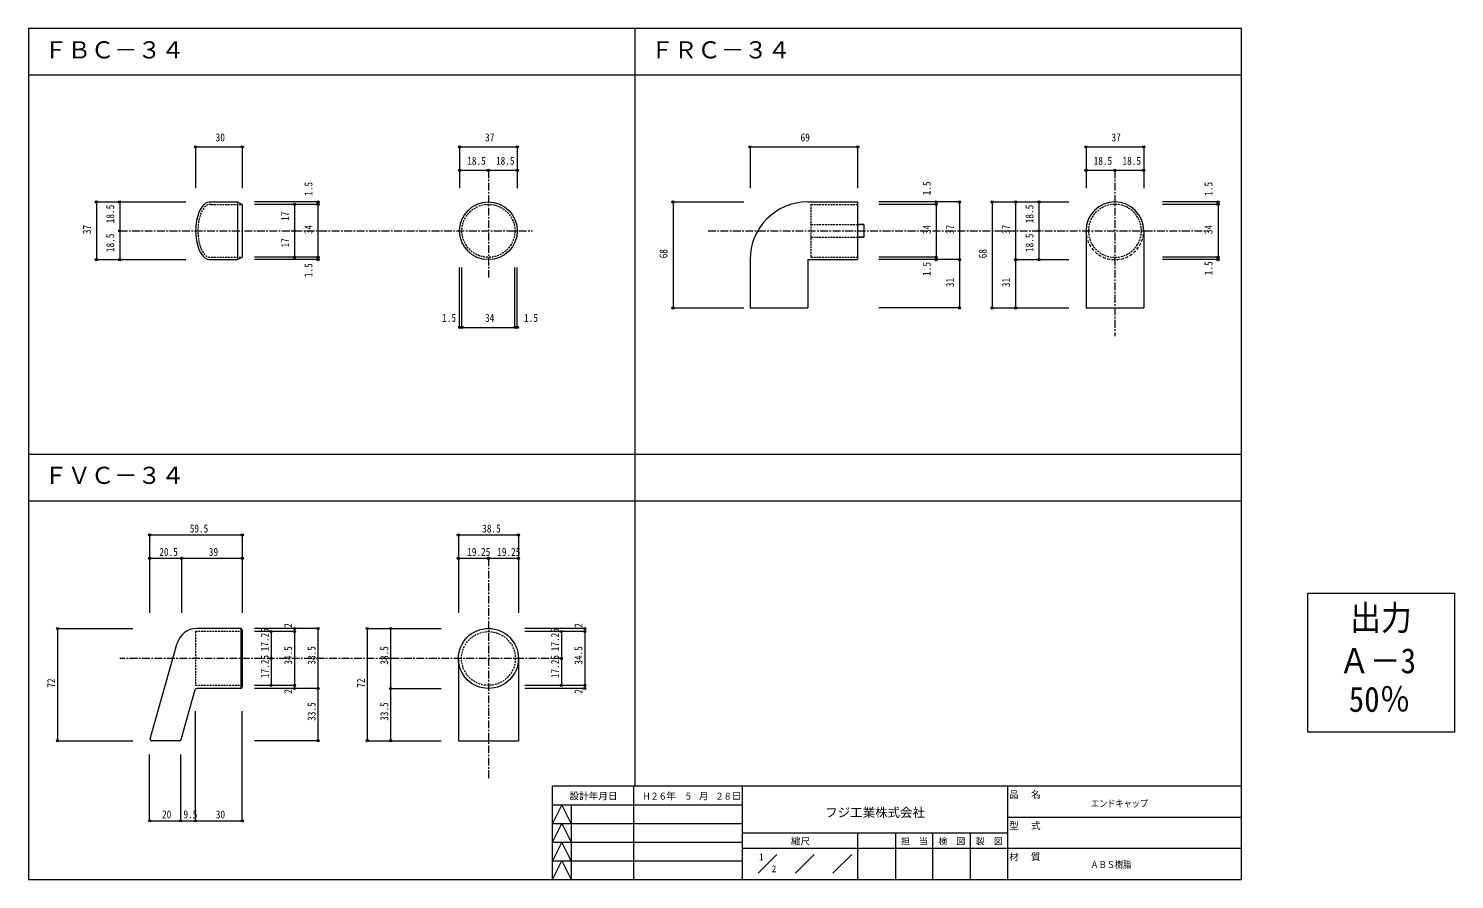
# Model space of a CAD drawing. Units: millimetres at full size, sheet at 1:1. Extents: x -352 to 563, y -271 to 275.
import ezdxf
from ezdxf.enums import TextEntityAlignment as Align

# ---------------------------------------------------------------- set-up
doc = ezdxf.new("R2010")
doc.units = ezdxf.units.MM
doc.header["$PDMODE"] = 32
doc.header["$PDSIZE"] = 1.4
for name, pattern in [('CHAIN1', [8, 5, -1, 1, -1]), ('DASHED1', [1.8, 1.2, -0.6]), ('DASHED2', [3, 2, -1])]:
    doc.linetypes.add(name, pattern=pattern)
for name, color, linetype, lineweight in [('0-0', 7, 'Continuous', 18), ('1-0', 4, 'Continuous', 18), ('1-1', 7, 'Continuous', 9), ('1-A', 3, 'Continuous', 9)]:
    doc.layers.add(name, color=color, linetype=linetype, lineweight=lineweight)
doc.styles.add('ＭＳ ゴシック', font='')
doc.styles.get('ＭＳ ゴシック').set_extended_font_data('MS Gothic')

msp = doc.modelspace()

# ---------------------------------------------------------------- linework, layer by layer
at = {"layer": '0-0'}
for p, q in [((36.408, -210.679), (36.408, -270.679)), ((106.408, -270.679), (106.408, -210.679)), ((276.408, -210.679), (276.408, -270.679)), ((-15.592, -222.679), (106.408, -222.679)), ((-3.592, -222.679), (-3.592, -270.679)), ((-15.592, -234.679), (106.408, -234.679)), ((276.408, -230.679), (426.408, -230.679)), ((-15.592, -246.679), (106.408, -246.679)), ((106.408, -240.679), (276.408, -240.679)), ((180.408, -270.679), (180.408, -240.679)), ((204.408, -240.679), (204.408, -270.679)), ((228.408, -270.679), (228.408, -240.679)), ((252.408, -240.679), (252.408, -270.679)), ((106.408, -250.679), (276.408, -250.679)), ((116.408, -266.679), (128.408, -254.679)), ((140.408, -266.679), (152.408, -254.679)), ((164.408, -266.679), (176.408, -254.679)), ((276.408, -250.679), (426.408, -250.679)), ((-15.592, -258.679), (106.408, -258.679))]:
    msp.add_line(p, q, dxfattribs=at)
msp.add_lwpolyline([(-351.592, -270.679), (426.408, -270.679), (426.408, 275.321), (-351.592, 275.321)], close=True, dxfattribs=at)
at = {"layer": '0-0', "lineweight": 9}
msp.add_lwpolyline([(468.879, -87.042), (563.045, -87.042), (563.045, -176.163), (468.879, -176.163)], close=True, dxfattribs=at)
at = {"layer": '0-0'}
for points in [[(-15.592, -270.679), (-15.592, -210.679), (426.408, -210.679)], [(-3.592, -234.679), (-9.592, -222.679), (-15.592, -234.679)], [(-15.592, -246.679), (-9.592, -234.679), (-3.592, -246.679)], [(-3.592, -258.679), (-9.592, -246.679), (-15.592, -258.679)], [(-15.592, -270.679), (-9.592, -258.679), (-3.592, -270.679)]]:
    msp.add_lwpolyline(points, dxfattribs=at)
at = {"layer": '1-0', "color": 1, "linetype": 'CHAIN1', "lineweight": 9}
for p, q in [((-56.605, 184.363), (-56.605, 115.51)), ((345.213, 184.363), (345.213, 77.846)), ((-293.081, 145.51), (-28.278, 145.51)), ((84.259, 145.51), (405.381, 145.51)), ((-56.605, -64.616), (-56.605, -206.505)), ((-9.783, -128.864), (-293.081, -128.864))]:
    msp.add_line(p, q, dxfattribs=at)
at = {"layer": '1-0', "linetype": 'DASHED1'}
for p, q in [((-234.452, 162.51), (-214.452, 162.51)), ((150.222, 162.51), (180.222, 162.51)), ((150.222, 149.51), (184.222, 149.51)), ((150.222, 141.51), (184.222, 141.51)), ((-234.452, 128.51), (-214.452, 128.51)), ((-244.452, -111.614), (-244.452, -146.114)), ((-214.452, -111.614), (-244.452, -111.614)), ((-214.452, -146.114), (-244.452, -146.114))]:
    msp.add_line(p, q, dxfattribs=at)
at = {"layer": '1-0'}
for p, q in [((-217.452, 164.01), (-217.452, 127.01)), ((-214.452, 162.51), (-214.452, 128.51)), ((148.222, 164.01), (180.222, 164.01)), ((180.222, 164.01), (180.222, 127.01)), ((184.222, 149.51), (180.222, 149.51)), ((184.222, 149.51), (184.222, 141.51)), ((184.222, 141.51), (180.222, 141.51)), ((326.713, 145.51), (326.713, 96.01)), ((363.713, 145.51), (363.713, 96.01)), ((111.222, 127.01), (111.222, 96.01)), ((148.222, 127.01), (148.222, 96.01)), ((148.222, 127.01), (180.222, 127.01)), ((111.222, 96.01), (148.222, 96.01)), ((326.713, 96.01), (363.713, 96.01)), ((-215.452, -109.614), (-243.637, -109.614)), ((-215.452, -109.614), (-215.452, -148.114)), ((-214.452, -110.614), (-214.452, -147.114)), ((-273.59, -180.341), (-256.14, -119.055)), ((-37.355, -128.864), (-37.355, -181.614)), ((-253.746, -180.887), (-244.659, -148.842)), ((-215.452, -148.114), (-243.697, -148.114)), ((-254.708, -181.614), (-272.628, -181.614))]:
    msp.add_line(p, q, dxfattribs=at)
for points in [[(-234.452, 164.01), (-217.452, 164.01), (-214.452, 162.51)], [(-234.452, 127.01), (-217.452, 127.01), (-214.452, 128.51)], [(-75.855, -128.864), (-75.855, -181.614), (-37.355, -181.614)]]:
    msp.add_lwpolyline(points, dxfattribs=at)
at = {"layer": '1-0', "linetype": 'DASHED1'}
msp.add_lwpolyline([(150.222, 162.51), (150.222, 128.51), (180.222, 128.51)], dxfattribs=at)
at = {"layer": '1-0'}
for centre, radius in [((-56.605, 145.51), 18.5), ((-56.605, -128.864), 19.25)]:
    msp.add_circle(centre, radius, dxfattribs=at)
at = {"layer": '1-0', "linetype": 'DASHED1'}
for centre, radius in [((-56.605, 145.51), 17), ((-56.605, -128.864), 17.25)]:
    msp.add_circle(centre, radius, dxfattribs=at)
at = {"layer": '1-0'}
for centre, radius, start, end in [((148.222, 127.01), 37, 90, 180), ((345.213, 145.51), 18.5, 0, 180), ((-243.637, -122.614), 13, 90, 164.10717), ((-215.452, -110.614), 1, 0, 90), ((-243.697, -149.114), 1, 90, 164.16761), ((-215.452, -147.114), 1, 270, 0), ((-272.628, -180.614), 1, 164.10717, 270), ((-254.708, -180.614), 1, 270, 344.16761)]:
    msp.add_arc(centre, radius, start, end, dxfattribs=at)
at = {"layer": '1-0', "linetype": 'DASHED1'}
for start, end in [(0, 180), (180, 0)]:
    msp.add_arc((345.213, 145.51), 17, start, end, dxfattribs=at)
at = {"layer": '1-0', "linetype": 'DASHED2'}
msp.add_arc((345.213, 145.51), 18.5, 180, 0, dxfattribs=at)
at = {"layer": '1-0'}
msp.add_ellipse((-235.202, 145.51), major_axis=(0, 18.5), ratio=0.5, start_param=6.2022812, end_param=9.5059481, dxfattribs=at)
at = {"layer": '1-0', "linetype": 'DASHED1'}
msp.add_ellipse((-235.202, 145.51), major_axis=(0, 17), ratio=0.455882, start_param=6.2022812, end_param=9.5059481, dxfattribs=at)
at = {"layer": '1-1'}
for p, q in [((37.408, 275.321), (37.408, -210.679)), ((426.408, 245.321), (-351.592, 245.321)), ((-351.592, 2.321), (426.408, 2.321)), ((-351.592, -27.679), (426.408, -27.679))]:
    msp.add_line(p, q, dxfattribs=at)
at = {"layer": '1-A'}
for p, q in [((-244.452, 199.363), (-214.452, 199.363)), ((-244.452, 199.363), (-244.452, 172.872)), ((-214.452, 199.363), (-214.452, 172.872)), ((-75.105, 199.363), (-38.105, 199.363)), ((-75.105, 199.363), (-75.105, 172.872)), ((-38.105, 199.363), (-38.105, 172.872)), ((111.222, 199.363), (180.222, 199.363)), ((111.222, 199.363), (111.222, 172.872)), ((180.222, 199.363), (180.222, 172.872)), ((326.713, 199.363), (363.713, 199.363)), ((326.713, 199.363), (326.713, 172.872)), ((363.713, 199.363), (363.713, 172.872)), ((-75.105, 184.363), (-56.605, 184.363)), ((-56.605, 184.363), (-38.105, 184.363)), ((326.713, 184.363), (345.213, 184.363)), ((345.213, 184.363), (363.713, 184.363)), ((-308.081, 164.01), (-308.081, 127.01)), ((-308.081, 164.01), (-250.699, 164.01)), ((-293.081, 164.01), (-293.081, 145.51)), ((-165.957, 164.01), (-206.7, 164.01)), ((-165.957, 162.51), (-206.7, 162.51)), ((-180.957, 162.51), (-180.957, 145.51)), ((-165.957, 164.01), (-165.957, 162.51)), ((-165.957, 162.51), (-165.957, 128.51)), ((61.793, 164.01), (61.793, 96.01)), ((61.793, 164.01), (107.21, 164.01)), ((245.593, 164.01), (193.9, 164.01)), ((230.593, 164.01), (193.9, 164.01)), ((230.593, 162.51), (193.9, 162.51)), ((230.593, 164.01), (230.593, 162.51)), ((230.593, 162.51), (230.593, 128.51)), ((245.593, 164.01), (245.593, 127.01)), ((266.517, 164.01), (266.517, 96.01)), ((266.517, 164.01), (315.658, 164.01)), ((281.517, 164.01), (281.517, 127.01)), ((281.517, 164.01), (315.658, 164.01)), ((296.517, 164.01), (296.517, 145.51)), ((411.369, 164.01), (375.759, 164.01)), ((411.369, 162.51), (375.759, 162.51)), ((411.369, 162.51), (375.759, 162.51)), ((411.369, 164.01), (411.369, 162.51)), ((411.369, 162.51), (411.369, 128.51)), ((-293.081, 145.51), (-293.081, 127.01)), ((-180.957, 145.51), (-180.957, 128.51)), ((296.517, 145.51), (296.517, 127.01)), ((-165.957, 128.51), (-206.7, 128.51)), ((-165.957, 128.51), (-165.957, 127.01)), ((230.593, 128.51), (193.9, 128.51)), ((411.369, 128.51), (375.759, 128.51)), ((411.369, 128.51), (375.759, 128.51)), ((411.369, 128.51), (411.369, 127.01)), ((-308.081, 127.01), (-250.699, 127.01)), ((-165.957, 127.01), (-206.7, 127.01)), ((-75.105, 83.566), (-75.105, 121.988)), ((-73.605, 83.566), (-73.605, 121.988)), ((-39.605, 83.566), (-39.605, 121.988)), ((-38.105, 83.566), (-38.105, 121.988)), ((245.593, 127.01), (193.9, 127.01)), ((245.593, 127.01), (193.9, 127.01)), ((245.593, 127.01), (245.593, 96.01)), ((281.517, 127.01), (315.658, 127.01)), ((281.517, 127.01), (281.517, 96.01)), ((411.369, 127.01), (375.759, 127.01)), ((61.793, 96.01), (107.21, 96.01)), ((245.593, 96.01), (193.9, 96.01)), ((266.517, 96.01), (315.658, 96.01)), ((281.517, 96.01), (315.658, 96.01)), ((-73.605, 83.566), (-75.105, 83.566)), ((-73.605, 83.566), (-39.605, 83.566)), ((-39.605, 83.566), (-38.105, 83.566)), ((-273.952, -49.616), (-214.452, -49.616)), ((-273.952, -49.616), (-273.952, -99.514)), ((-214.452, -49.616), (-214.452, -99.514)), ((-75.855, -49.616), (-37.355, -49.616)), ((-75.855, -49.616), (-75.855, -99.514)), ((-37.355, -49.616), (-37.355, -99.514)), ((-273.952, -64.616), (-253.452, -64.616)), ((-273.952, -64.616), (-273.952, -99.514)), ((-253.452, -64.616), (-253.452, -99.514)), ((-253.452, -64.616), (-214.452, -64.616)), ((-214.452, -64.616), (-214.452, -99.514)), ((-75.855, -64.616), (-56.605, -64.616)), ((-56.605, -64.616), (-37.355, -64.616)), ((-332.976, -109.614), (-332.976, -181.614)), ((-332.976, -109.614), (-284.774, -109.614)), ((-165.957, -109.614), (-206.7, -109.614)), ((-180.957, -109.614), (-206.7, -109.614)), ((-180.957, -109.614), (-180.957, -111.614)), ((-165.957, -109.614), (-165.957, -148.114)), ((-134.324, -109.614), (-134.324, -181.614)), ((-134.324, -109.614), (-86.903, -109.614)), ((-119.324, -109.614), (-119.324, -148.114)), ((-119.324, -109.614), (-86.903, -109.614)), ((5.217, -109.614), (-33.306, -109.614)), ((5.217, -109.614), (5.217, -111.614)), ((-180.957, -111.614), (-206.7, -111.614)), ((-195.957, -111.614), (-195.957, -128.864)), ((-180.957, -111.614), (-180.957, -146.114)), ((5.217, -111.614), (-33.306, -111.614)), ((-9.783, -111.614), (-9.783, -128.864)), ((5.217, -111.614), (5.217, -146.114)), ((-195.957, -128.864), (-195.957, -146.114)), ((-9.783, -128.864), (-9.783, -146.114)), ((-180.957, -146.114), (-206.7, -146.114)), ((-180.957, -146.114), (-180.957, -148.114)), ((5.217, -146.114), (-33.306, -146.114)), ((5.217, -146.114), (5.217, -148.114)), ((-165.957, -148.114), (-206.7, -148.114)), ((-180.957, -148.114), (-206.7, -148.114)), ((-165.957, -148.114), (-206.7, -148.114)), ((-165.957, -148.114), (-165.957, -181.614)), ((-119.324, -148.114), (-86.903, -148.114)), ((-119.324, -148.114), (-119.324, -181.614)), ((5.217, -148.114), (-33.306, -148.114)), ((-244.452, -233.016), (-244.452, -162.635)), ((-214.452, -233.016), (-214.452, -162.635)), ((-332.976, -181.614), (-284.774, -181.614)), ((-165.957, -181.614), (-206.7, -181.614)), ((-134.324, -181.614), (-86.903, -181.614)), ((-119.324, -181.614), (-86.903, -181.614)), ((-273.952, -233.016), (-273.952, -190.392)), ((-253.953, -233.016), (-253.953, -190.392)), ((-253.953, -233.016), (-253.953, -190.392)), ((-273.952, -233.016), (-253.953, -233.016)), ((-253.953, -233.016), (-244.452, -233.016)), ((-244.452, -233.016), (-214.452, -233.016))]:
    msp.add_line(p, q, dxfattribs=at)
msp.add_lwpolyline([(230.593, 128.51), (230.593, 127.01), (193.9, 127.01)], dxfattribs=at)
for p in [(-244.452, 199.363), (-214.452, 199.363), (-75.105, 199.363), (-38.105, 199.363), (111.222, 199.363), (180.222, 199.363), (326.713, 199.363), (363.713, 199.363), (-75.105, 184.363), (-56.605, 184.363), (-38.105, 184.363), (326.713, 184.363), (345.213, 184.363), (363.713, 184.363), (-308.081, 164.01), (-293.081, 164.01), (-165.957, 164.01), (61.793, 164.01), (230.593, 164.01), (245.593, 164.01), (266.517, 164.01), (281.517, 164.01), (296.517, 164.01), (411.369, 164.01), (-180.957, 162.51), (-165.957, 162.51), (230.593, 162.51), (411.369, 162.51), (-293.081, 145.51), (-180.957, 145.51), (296.517, 145.51), (-180.957, 128.51), (-165.957, 128.51), (230.593, 128.51), (411.369, 128.51), (-308.081, 127.01), (-293.081, 127.01), (-165.957, 127.01), (230.593, 127.01), (245.593, 127.01), (281.517, 127.01), (296.517, 127.01), (411.369, 127.01), (61.793, 96.01), (245.593, 96.01), (266.517, 96.01), (281.517, 96.01), (-75.105, 83.566), (-73.605, 83.566), (-39.605, 83.566), (-38.105, 83.566), (-273.952, -49.616), (-214.452, -49.616), (-75.855, -49.616), (-37.355, -49.616), (-273.952, -64.616), (-253.452, -64.616), (-214.452, -64.616), (-75.855, -64.616), (-56.605, -64.616), (-37.355, -64.616), (-332.976, -109.614), (-180.957, -109.614), (-165.957, -109.614), (-134.324, -109.614), (-119.324, -109.614), (5.217, -109.614), (-195.957, -111.614), (-180.957, -111.614), (-9.783, -111.614), (5.217, -111.614), (-195.957, -128.864), (-9.783, -128.864), (-195.957, -146.114), (-180.957, -146.114), (-9.783, -146.114), (5.217, -146.114), (-180.957, -148.114), (-165.957, -148.114), (-119.324, -148.114), (5.217, -148.114), (-332.976, -181.614), (-165.957, -181.614), (-134.324, -181.614), (-119.324, -181.614), (-273.952, -233.016), (-253.953, -233.016), (-244.452, -233.016), (-214.452, -233.016)]:
    msp.add_point(p, dxfattribs=at)

# ---------------------------------------------------------------- texts
at = {"layer": '0-0', "style": 'ＭＳ ゴシック', "width": 0.9}
for s, p in [('出力', (496.1, -115.678)), ('Ａ－3', (488.9, -143.215)), ('50％', (495.247, -167.942))]:
    msp.add_text(s, height=16.13, dxfattribs=at).set_placement(p, align=Align.BOTTOM_LEFT)
at = {"layer": '0-0', "style": 'ＭＳ ゴシック'}
for s, height, p in [('設計年月日', 4.399, (-4.592, -220.679)), ('年', 4.399, (57.408, -220.679)), ('月', 4.399, (78.408, -220.679)), ('日', 4.399, (99.408, -220.679)), ('品', 4.399, (277.408, -219.679)), ('名', 4.399, (291.408, -219.679)), ('フジ工業株式会社', 5.865, (159.408, -232.346)), ('型', 4.399, (277.408, -239.679)), ('式', 4.399, (291.408, -239.679)), ('縮尺', 4.399, (137.408, -249.679)), ('担\u3000当', 4.106, (208.008, -249.413)), ('検\u3000図', 4.106, (232.008, -249.413)), ('製\u3000図', 4.106, (256.008, -249.413)), ('1', 4.399, (116.909, -259.716)), ('材', 4.399, (277.408, -259.679)), ('質', 4.399, (291.408, -259.679)), ('2', 4.399, (125.055, -267.308))]:
    msp.add_text(s, height=height, dxfattribs=at).set_placement(p, align=Align.BOTTOM_LEFT)
at = {"layer": '0-0', "color": 3, "style": 'ＭＳ ゴシック', "width": 0.85}
for s, p in [('Ｈ２６', (42.132, -220.782)), ('５', (69.008, -220.782)), ('２８', (89, -220.782)), ('エンドキャップ', (329.892, -225.435)), ('ＡＢＳ樹脂', (329.567, -264.653))]:
    msp.add_text(s, height=4.399, dxfattribs=at).set_placement(p, align=Align.BOTTOM_LEFT)
at = {"layer": '1-1', "color": 3, "style": 'ＭＳ ゴシック'}
for s, p in [('ＦＢＣ－３４ ', (-341.592, 252.821)), ('ＦＲＣ－３４', (47.408, 252.821)), ('ＦＶＣ－３４\u3000\u3000', (-341.592, -20.179))]:
    msp.add_text(s, height=11, dxfattribs=at).set_placement(p, align=Align.BOTTOM_LEFT)
at = {"layer": '1-A', "style": 'ＭＳ ゴシック', "width": 0.85}
for s, p in [('30', (-231.577, 201.363)), ('37', (-58.73, 201.363)), ('69', (143.597, 201.363)), ('37', (343.088, 201.363)), ('18.5', (-70.23, 186.363)), ('18.5', (-51.73, 186.363)), ('18.5', (331.588, 186.363)), ('18.5', (350.088, 186.363)), ('1.5', (-86.283, 85.566)), ('34', (-58.73, 85.566)), ('1.5', (-33.721, 85.566)), ('59.5', (-248.202, -49.616)), ('38.5', (-60.605, -49.616)), ('20.5', (-267.702, -64.616)), ('39', (-235.952, -64.616)), ('19.25', (-70.23, -64.616)), ('19.25', (-50.98, -64.616)), ('20', (-265.953, -233.016)), ('9.5', (-252.203, -233.016)), ('30', (-231.452, -233.016))]:
    msp.add_text(s, height=5.132, dxfattribs=at).set_placement(p, align=Align.BOTTOM_LEFT)
for s, p in [('1.5', (-167.957, 167.974)), ('1.5', (228.593, 168.329)), ('1.5', (409.369, 168.009)), ('18.5', (-295.081, 150.385)), ('17', (-182.957, 151.885)), ('18.5', (294.517, 150.385)), ('37', (-310.081, 143.385)), ('34', (-167.957, 143.385)), ('34', (228.593, 143.385)), ('37', (243.593, 143.385)), ('37', (279.517, 143.385)), ('34', (409.369, 143.385)), ('18.5', (-295.081, 131.885)), ('17', (-182.957, 134.885)), ('18.5', (294.517, 131.885)), ('68', (59.793, 127.885)), ('68', (264.517, 127.885)), ('1.5', (-167.957, 115.773)), ('1.5', (228.593, 116.61)), ('1.5', (409.369, 117.01)), ('31', (243.593, 109.385)), ('31', (279.517, 109.385)), ('2', (-180.957, -109.147)), ('2', (5.217, -109.147)), ('17.25', (-195.957, -124.239)), ('17.25', (-9.783, -124.239)), ('17.25', (-195.957, -141.489)), ('34.5', (-180.957, -132.864)), ('38.5', (-165.957, -132.864)), ('38.5', (-119.324, -132.864)), ('17.25', (-9.783, -141.489)), ('34.5', (5.217, -132.864)), ('72', (-332.976, -147.614)), ('72', (-134.324, -147.614)), ('2', (-180.957, -151.445)), ('2', (5.217, -151.445)), ('33.5', (-165.957, -168.864)), ('33.5', (-119.324, -168.864))]:
    msp.add_text(s, height=5.132, rotation=90, dxfattribs=at).set_placement(p, align=Align.BOTTOM_LEFT)

doc.saveas('drawing.dxf')
